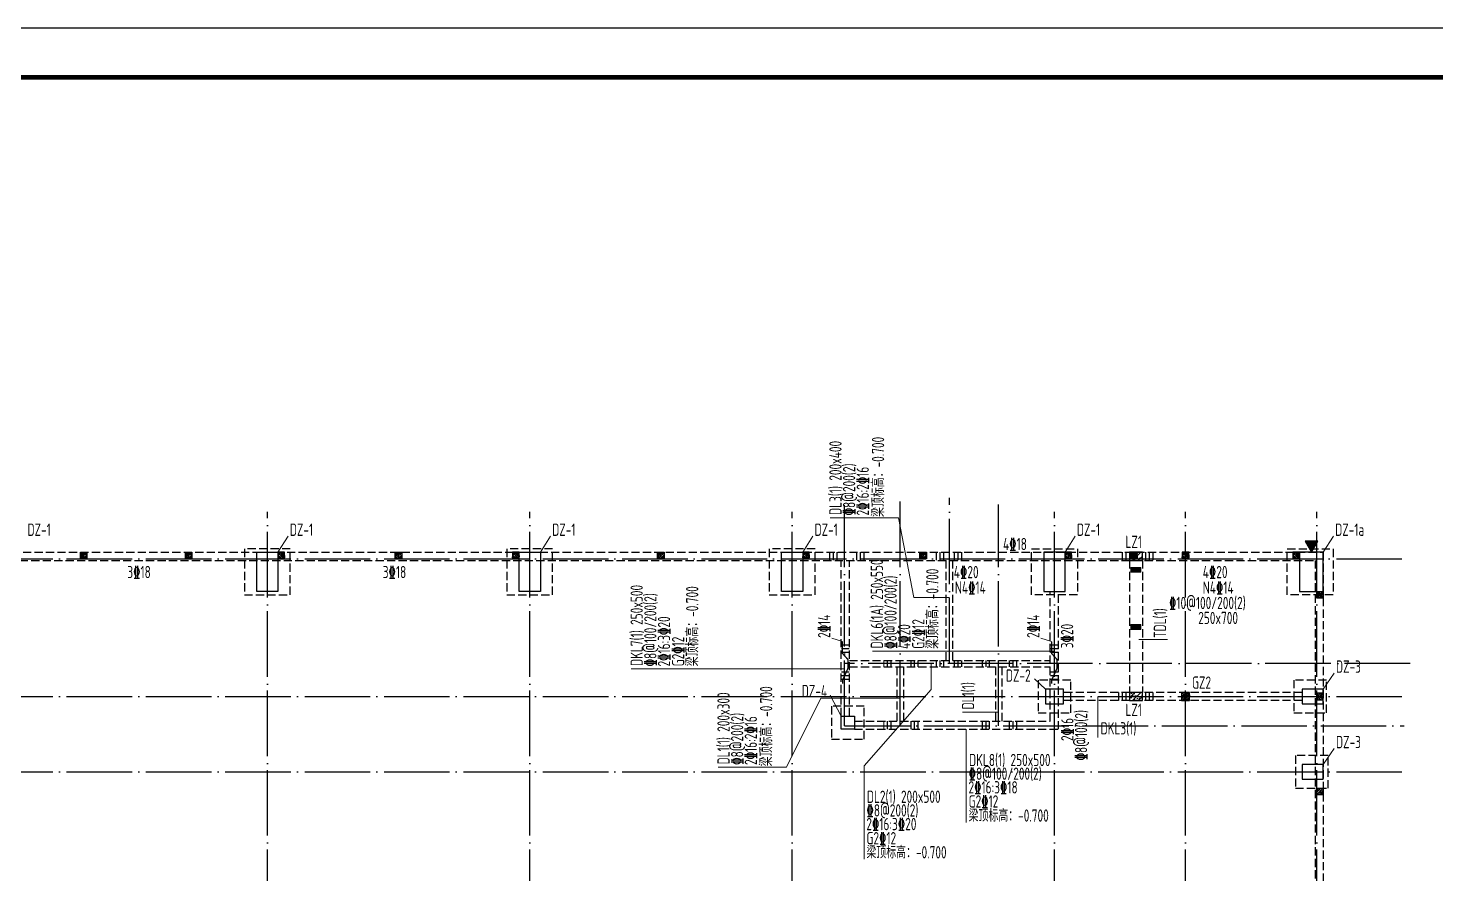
# Model space of a CAD drawing. Extents: x 19118 to 566552, y -1188739 to 92943.
# Drawn here: x 487992 to 530916, y -129322 to -103536 of the extents above; entities that cross this region are included whole.
import ezdxf

# ---------------------------------------------------------------- set-up
doc = ezdxf.new("R2010")
doc.units = 0
doc.header["$LTSCALE"] = 1000
doc.header["$MEASUREMENT"] = 0
for name, pattern in [('DASH', [0.35, 0.25, -0.1]), ('DASHDOT', [25.4, 12.7, -6.35, 0, -6.35]), ('DOTE', [2.42, 2, -0.2, 0.02, -0.2]), ('线型6', [8.75, 5, -1.25, 1.25, -1.25])]:
    doc.linetypes.add(name, pattern=pattern)
doc.layers.get('0').update_dxf_attribs({"linetype": 'CONTINUOUS'})
for name, color, linetype in [('1', 140, 'CONTINUOUS'), ('3T_WOOD', 21, 'CONTINUOUS'), ('A_DE_DETAIL_3', 144, 'CONTINUOUS'), ('DHX', 1, 'DASHDOT'), ('DOTE', 9, 'DOTE'), ('GZ', 3, 'CONTINUOUS'), ('PUB_TITLE', 4, 'CONTINUOUS'), ('WALL', 6, 'CONTINUOUS'), ('柱', 2, 'CONTINUOUS'), ('梁', 4, 'DASH')]:
    doc.layers.add(name, color=color, linetype=linetype)
for name, color, linetype, lineweight in [('111', 9, '线型6', 18), ('柱集中标注', 2, 'CONTINUOUS', 9), ('梁集中标注', 2, 'CONTINUOUS', 15)]:
    doc.layers.add(name, color=color, linetype=linetype, lineweight=lineweight)
doc.styles.add('TSSD_Rein', font='atssdeng.shx', dxfattribs={"width": 0.7, "bigfont": 'atssdchn.shx'})

msp = doc.modelspace()

# ---------------------------------------------------------------- hatches: boundary and pattern name
at = {"layer": '1', "lineweight": 5}
h = msp.add_hatch(dxfattribs=at)
h.set_pattern_fill('ANSI31', color=256, scale=10, style=0)
h.set_pattern_definition([(135, (595448.803, -209425.716), (11.2253202, 11.2253202), [])])
h.paths.add_polyline_path([(521920.07, -119976.62), (521620.07, -119976.62), (521620.07, -120126.62), (521920.07, -120126.62)])
h = msp.add_hatch(dxfattribs=at)
h.set_pattern_fill('ANSI31', color=256, scale=10, style=0)
h.set_pattern_definition([(135, (595448.803, -211168.716), (11.2253202, 11.2253202), [])])
h.paths.add_polyline_path([(521920.07, -121719.62), (521620.07, -121719.62), (521620.07, -121869.62), (521920.07, -121869.62)])
at = {"layer": '111'}
h = msp.add_hatch(dxfattribs=at)
h.set_pattern_fill('钢筋混凝土', color=256, scale=50, style=0)
h.set_pattern_definition([(225, (958084.3, -189987.82), (88.388348, -88.388348), []), (230, (958084.3, -189987.82), (-358.6301, 31.37607), [37.5, -412.5]), (175, (958084.3, -189987.8), (69.37567, -376.09607), [30, -330]), (280.4514, (958054.4, -189985.2), (-289.2547, -344.71977), [31.8701, -350.57106]), (226.1842, (958084.3, -190087.8), (-533.62052, 82.7595), [56.25, -618.75]), (276.6356, (958039.83, -190080.9), (-467.33135, -487.05894), [47.80514, -525.8565]), (171.1842, (958084.3, -190087.8), (-467.331, -487.0593), [45, -495]), (201, (958034.3, -190062.82), (-298.45353, 201.30945), [37.5, -412.5]), (146, (958034.3, -190062.8), (-121.65767, -362.57502), [30, -330]), (251.4514, (958009.42, -190046.04), (-420.11131, -161.26525), [31.8701, -350.57106]), (217.5, (958084.3, -189987.82), (-6.079928, -166.446927), [0, -326, 0, -335, 0, -331.25]), (187.5, (958084.3, -189987.82), (-131.53477, -197.205856), [0, -191, 0, -318.5, 0, -126.25]), (147.5, (958195.8, -189987.82), (-266.91122, 11.277436), [0, -125, 0, -390, 0, -517.5]), (137.5, (958245.8, -189987.82), (-291.59308, -50.05249), [0, -162.5, 0, -259, 0, -367.5])])
h.paths.add_polyline_path([(521570.07, -119763.12), (521970.07, -119763.12), (521970.07, -119513.12), (521570.07, -119513.12)])
h = msp.add_hatch(dxfattribs=at)
h.set_pattern_fill('钢筋混凝土', color=256, scale=50, style=0)
h.set_pattern_definition([(225, (958084.3, -194262.82), (88.388348, -88.388348), []), (230, (958084.3, -194262.82), (-358.6301, 31.37607), [37.5, -412.5]), (175, (958084.3, -194262.8), (69.37567, -376.09607), [30, -330]), (280.4514, (958054.4, -194260.2), (-289.2547, -344.71977), [31.8701, -350.57106]), (226.1842, (958084.3, -194362.8), (-533.62052, 82.7595), [56.25, -618.75]), (276.6356, (958039.83, -194355.9), (-467.33135, -487.05894), [47.80514, -525.8565]), (171.1842, (958084.3, -194362.8), (-467.331, -487.0593), [45, -495]), (201, (958034.3, -194337.82), (-298.45353, 201.30945), [37.5, -412.5]), (146, (958034.3, -194337.8), (-121.65767, -362.57502), [30, -330]), (251.4514, (958009.42, -194321.04), (-420.11131, -161.26525), [31.8701, -350.57106]), (217.5, (958084.3, -194262.82), (-6.079928, -166.446927), [0, -326, 0, -335, 0, -331.25]), (187.5, (958084.3, -194262.82), (-131.53477, -197.205856), [0, -191, 0, -318.5, 0, -126.25]), (147.5, (958195.8, -194262.82), (-266.91122, 11.277436), [0, -125, 0, -390, 0, -517.5]), (137.5, (958245.8, -194262.82), (-291.59308, -50.05249), [0, -162.5, 0, -259, 0, -367.5])])
h.paths.add_polyline_path([(521570.07, -124038.12), (521970.07, -124038.12), (521970.07, -123788.12), (521570.07, -123788.12)])
at = {"layer": 'DHX'}
msp.add_hatch(color=256, dxfattribs=at).paths.add_polyline_path([(527320.54, -119173.8), (526930.79, -119173.8), (527122.57, -119513.12)])
at = {"layer": 'GZ'}
h = msp.add_hatch(dxfattribs=at)
h.set_pattern_fill('钢筋混凝土', color=256, scale=20, style=0)
h.set_pattern_definition([(45, (436120.425, -195318.287), (-35.35534, 35.35534), []), (50, (436120.42, -195318.29), (143.45204, -12.55043), [15, -165]), (355, (436120.42, -195318.29), (-27.75027, 150.43843), [12, -132]), (100.4514, (436132.38, -195319.33), (115.70188, 137.8879), [12.74804, -140.22842]), (46.1842, (436120.42, -195278.29), (213.4482, -33.1038), [22.5, -247.5]), (96.6356, (436138.21, -195281.05), (186.93254, 194.82357), [19.12206, -210.3426]), (351.1842, (436120.42, -195278.29), (186.9324, 194.8237), [18, -198]), (21, (436140.42, -195288.29), (119.38141, -80.52378), [15, -165]), (326, (436140.42, -195288.29), (48.66307, 145.03), [12, -132]), (71.4514, (436150.37, -195295), (168.04453, 64.5061), [12.74804, -140.22842]), (37.5, (436120.425, -195318.29), (2.43197, 66.57877), [0, -130.4, 0, -134, 0, -132.5]), (7.5, (436120.425, -195318.29), (52.61391, 78.88234), [0, -76.4, 0, -127.4, 0, -50.5]), (327.5, (436075.825, -195318.29), (106.764487, -4.510974), [0, -50, 0, -156, 0, -207]), (317.5, (436055.825, -195318.29), (116.63723, 20.021), [0, -65, 0, -103.6, 0, -147])])
h.paths.add_polyline_path([(489585.07, -119513.12), (489785.07, -119513.12), (489785.07, -119713.12), (489585.07, -119713.12)])
h = msp.add_hatch(dxfattribs=at)
h.set_pattern_fill('钢筋混凝土', color=256, scale=20, style=0)
h.set_pattern_definition([(45, (439320.425, -195318.287), (-35.35534, 35.35534), []), (50, (439320.42, -195318.29), (143.45204, -12.55043), [15, -165]), (355, (439320.42, -195318.29), (-27.75027, 150.43843), [12, -132]), (100.4514, (439332.38, -195319.33), (115.70188, 137.8879), [12.74804, -140.22842]), (46.1842, (439320.42, -195278.29), (213.4482, -33.1038), [22.5, -247.5]), (96.6356, (439338.21, -195281.05), (186.93254, 194.82357), [19.12206, -210.3426]), (351.1842, (439320.42, -195278.29), (186.9324, 194.8237), [18, -198]), (21, (439340.42, -195288.29), (119.38141, -80.52378), [15, -165]), (326, (439340.42, -195288.29), (48.66307, 145.03), [12, -132]), (71.4514, (439350.37, -195295), (168.04453, 64.5061), [12.74804, -140.22842]), (37.5, (439320.425, -195318.29), (2.43197, 66.57877), [0, -130.4, 0, -134, 0, -132.5]), (7.5, (439320.425, -195318.29), (52.61391, 78.88234), [0, -76.4, 0, -127.4, 0, -50.5]), (327.5, (439275.825, -195318.29), (106.764487, -4.510974), [0, -50, 0, -156, 0, -207]), (317.5, (439255.825, -195318.29), (116.63723, 20.021), [0, -65, 0, -103.6, 0, -147])])
h.paths.add_polyline_path([(492785.07, -119513.12), (492985.07, -119513.12), (492985.07, -119713.12), (492785.07, -119713.12)])
h = msp.add_hatch(dxfattribs=at)
h.set_pattern_fill('钢筋混凝土', color=256, scale=20, style=0)
h.set_pattern_definition([(135, (549274.71, -195318.287), (35.35534, 35.35534), []), (130, (549274.71, -195318.29), (-143.45204, -12.55043), [15, -165]), (185, (549274.71, -195318.29), (27.75027, 150.43843), [12, -132]), (79.5486, (549262.76, -195319.33), (-115.70188, 137.8879), [12.74804, -140.22842]), (133.8158, (549274.71, -195278.29), (-213.4482, -33.1038), [22.5, -247.5]), (83.3644, (549256.92, -195281.05), (-186.93254, 194.82357), [19.12206, -210.3426]), (188.8158, (549274.7, -195278.29), (-186.9324, 194.8237), [18, -198]), (159, (549254.71, -195288.29), (-119.38141, -80.52378), [15, -165]), (214, (549254.71, -195288.29), (-48.66307, 145.03), [12, -132]), (108.5486, (549244.76, -195295), (-168.04453, 64.5061), [12.74804, -140.22842]), (142.5, (549274.71, -195318.29), (-2.43197, 66.57877), [0, -130.4, 0, -134, 0, -132.5]), (172.5, (549274.71, -195318.29), (-52.61391, 78.88234), [0, -76.4, 0, -127.4, 0, -50.5]), (212.5, (549319.31, -195318.29), (-106.764487, -4.510974), [0, -50, 0, -156, 0, -207]), (222.5, (549339.31, -195318.29), (-116.63723, 20.021), [0, -65, 0, -103.6, 0, -147])])
h.paths.add_polyline_path([(495810.07, -119513.12), (495610.07, -119513.12), (495610.07, -119713.12), (495810.07, -119713.12)])
h = msp.add_hatch(dxfattribs=at)
h.set_pattern_fill('钢筋混凝土', color=256, scale=20, style=0)
h.set_pattern_definition([(45, (445720.425, -195318.287), (-35.35534, 35.35534), []), (50, (445720.42, -195318.29), (143.45204, -12.55043), [15, -165]), (355, (445720.42, -195318.29), (-27.75027, 150.43843), [12, -132]), (100.4514, (445732.38, -195319.33), (115.70188, 137.8879), [12.74804, -140.22842]), (46.1842, (445720.42, -195278.29), (213.4482, -33.1038), [22.5, -247.5]), (96.6356, (445738.21, -195281.05), (186.93254, 194.82357), [19.12206, -210.3426]), (351.1842, (445720.42, -195278.29), (186.9324, 194.8237), [18, -198]), (21, (445740.42, -195288.29), (119.38141, -80.52378), [15, -165]), (326, (445740.42, -195288.29), (48.66307, 145.03), [12, -132]), (71.4514, (445750.37, -195295), (168.04453, 64.5061), [12.74804, -140.22842]), (37.5, (445720.425, -195318.29), (2.43197, 66.57877), [0, -130.4, 0, -134, 0, -132.5]), (7.5, (445720.425, -195318.29), (52.61391, 78.88234), [0, -76.4, 0, -127.4, 0, -50.5]), (327.5, (445675.825, -195318.29), (106.764487, -4.510974), [0, -50, 0, -156, 0, -207]), (317.5, (445655.825, -195318.29), (116.63723, 20.021), [0, -65, 0, -103.6, 0, -147])])
h.paths.add_polyline_path([(499185.07, -119513.12), (499385.07, -119513.12), (499385.07, -119713.12), (499185.07, -119713.12)])
h = msp.add_hatch(dxfattribs=at)
h.set_pattern_fill('钢筋混凝土', color=256, scale=20, style=0)
h.set_pattern_definition([(135, (556424.71, -195318.287), (35.35534, 35.35534), []), (130, (556424.71, -195318.29), (-143.45204, -12.55043), [15, -165]), (185, (556424.71, -195318.29), (27.75027, 150.43843), [12, -132]), (79.5486, (556412.76, -195319.33), (-115.70188, 137.8879), [12.74804, -140.22842]), (133.8158, (556424.71, -195278.29), (-213.4482, -33.1038), [22.5, -247.5]), (83.3644, (556406.92, -195281.05), (-186.93254, 194.82357), [19.12206, -210.3426]), (188.8158, (556424.7, -195278.29), (-186.9324, 194.8237), [18, -198]), (159, (556404.71, -195288.29), (-119.38141, -80.52378), [15, -165]), (214, (556404.71, -195288.29), (-48.66307, 145.03), [12, -132]), (108.5486, (556394.76, -195295), (-168.04453, 64.5061), [12.74804, -140.22842]), (142.5, (556424.71, -195318.29), (-2.43197, 66.57877), [0, -130.4, 0, -134, 0, -132.5]), (172.5, (556424.71, -195318.29), (-52.61391, 78.88234), [0, -76.4, 0, -127.4, 0, -50.5]), (212.5, (556469.31, -195318.29), (-106.764487, -4.510974), [0, -50, 0, -156, 0, -207]), (222.5, (556489.31, -195318.29), (-116.63723, 20.021), [0, -65, 0, -103.6, 0, -147])])
h.paths.add_polyline_path([(502960.07, -119513.12), (502760.07, -119513.12), (502760.07, -119713.12), (502960.07, -119713.12)])
h = msp.add_hatch(dxfattribs=at)
h.set_pattern_fill('钢筋混凝土', color=256, scale=20, style=0)
h.set_pattern_definition([(45, (453720.425, -195318.287), (-35.35534, 35.35534), []), (50, (453720.42, -195318.29), (143.45204, -12.55043), [15, -165]), (355, (453720.42, -195318.29), (-27.75027, 150.43843), [12, -132]), (100.4514, (453732.38, -195319.33), (115.70188, 137.8879), [12.74804, -140.22842]), (46.1842, (453720.42, -195278.29), (213.4482, -33.1038), [22.5, -247.5]), (96.6356, (453738.21, -195281.05), (186.93254, 194.82357), [19.12206, -210.3426]), (351.1842, (453720.42, -195278.29), (186.9324, 194.8237), [18, -198]), (21, (453740.42, -195288.29), (119.38141, -80.52378), [15, -165]), (326, (453740.42, -195288.29), (48.66307, 145.03), [12, -132]), (71.4514, (453750.37, -195295), (168.04453, 64.5061), [12.74804, -140.22842]), (37.5, (453720.425, -195318.29), (2.43197, 66.57877), [0, -130.4, 0, -134, 0, -132.5]), (7.5, (453720.425, -195318.29), (52.61391, 78.88234), [0, -76.4, 0, -127.4, 0, -50.5]), (327.5, (453675.825, -195318.29), (106.764487, -4.510974), [0, -50, 0, -156, 0, -207]), (317.5, (453655.825, -195318.29), (116.63723, 20.021), [0, -65, 0, -103.6, 0, -147])])
h.paths.add_polyline_path([(507185.07, -119513.12), (507385.07, -119513.12), (507385.07, -119713.12), (507185.07, -119713.12)])
h = msp.add_hatch(dxfattribs=at)
h.set_pattern_fill('钢筋混凝土', color=256, scale=20, style=0)
h.set_pattern_definition([(135, (565274.71, -195318.287), (35.35534, 35.35534), []), (130, (565274.71, -195318.29), (-143.45204, -12.55043), [15, -165]), (185, (565274.71, -195318.29), (27.75027, 150.43843), [12, -132]), (79.5486, (565262.76, -195319.33), (-115.70188, 137.8879), [12.74804, -140.22842]), (133.8158, (565274.71, -195278.29), (-213.4482, -33.1038), [22.5, -247.5]), (83.3644, (565256.92, -195281.05), (-186.93254, 194.82357), [19.12206, -210.3426]), (188.8158, (565274.7, -195278.29), (-186.9324, 194.8237), [18, -198]), (159, (565254.71, -195288.29), (-119.38141, -80.52378), [15, -165]), (214, (565254.71, -195288.29), (-48.66307, 145.03), [12, -132]), (108.5486, (565244.76, -195295), (-168.04453, 64.5061), [12.74804, -140.22842]), (142.5, (565274.71, -195318.29), (-2.43197, 66.57877), [0, -130.4, 0, -134, 0, -132.5]), (172.5, (565274.71, -195318.29), (-52.61391, 78.88234), [0, -76.4, 0, -127.4, 0, -50.5]), (212.5, (565319.31, -195318.29), (-106.764487, -4.510974), [0, -50, 0, -156, 0, -207]), (222.5, (565339.31, -195318.29), (-116.63723, 20.021), [0, -65, 0, -103.6, 0, -147])])
h.paths.add_polyline_path([(511810.07, -119513.12), (511610.07, -119513.12), (511610.07, -119713.12), (511810.07, -119713.12)])
h = msp.add_hatch(dxfattribs=at)
h.set_pattern_fill('钢筋混凝土', color=256, scale=20, style=0)
h.set_pattern_definition([(45, (461720.425, -195318.287), (-35.35534, 35.35534), []), (50, (461720.42, -195318.29), (143.45204, -12.55043), [15, -165]), (355, (461720.42, -195318.29), (-27.75027, 150.43843), [12, -132]), (100.4514, (461732.38, -195319.33), (115.70188, 137.8879), [12.74804, -140.22842]), (46.1842, (461720.42, -195278.29), (213.4482, -33.1038), [22.5, -247.5]), (96.6356, (461738.21, -195281.05), (186.93254, 194.82357), [19.12206, -210.3426]), (351.1842, (461720.42, -195278.29), (186.9324, 194.8237), [18, -198]), (21, (461740.42, -195288.29), (119.38141, -80.52378), [15, -165]), (326, (461740.42, -195288.29), (48.66307, 145.03), [12, -132]), (71.4514, (461750.37, -195295), (168.04453, 64.5061), [12.74804, -140.22842]), (37.5, (461720.425, -195318.29), (2.43197, 66.57877), [0, -130.4, 0, -134, 0, -132.5]), (7.5, (461720.425, -195318.29), (52.61391, 78.88234), [0, -76.4, 0, -127.4, 0, -50.5]), (327.5, (461675.825, -195318.29), (106.764487, -4.510974), [0, -50, 0, -156, 0, -207]), (317.5, (461655.825, -195318.29), (116.63723, 20.021), [0, -65, 0, -103.6, 0, -147])])
h.paths.add_polyline_path([(515185.07, -119513.12), (515385.07, -119513.12), (515385.07, -119713.12), (515185.07, -119713.12)])
h = msp.add_hatch(dxfattribs=at)
h.set_pattern_fill('钢筋混凝土', color=256, scale=20, style=0)
h.set_pattern_definition([(135, (573274.71, -195318.287), (35.35534, 35.35534), []), (130, (573274.71, -195318.29), (-143.45204, -12.55043), [15, -165]), (185, (573274.71, -195318.29), (27.75027, 150.43843), [12, -132]), (79.5486, (573262.76, -195319.33), (-115.70188, 137.8879), [12.74804, -140.22842]), (133.8158, (573274.71, -195278.29), (-213.4482, -33.1038), [22.5, -247.5]), (83.3644, (573256.92, -195281.05), (-186.93254, 194.82357), [19.12206, -210.3426]), (188.8158, (573274.7, -195278.29), (-186.9324, 194.8237), [18, -198]), (159, (573254.71, -195288.29), (-119.38141, -80.52378), [15, -165]), (214, (573254.71, -195288.29), (-48.66307, 145.03), [12, -132]), (108.5486, (573244.76, -195295), (-168.04453, 64.5061), [12.74804, -140.22842]), (142.5, (573274.71, -195318.29), (-2.43197, 66.57877), [0, -130.4, 0, -134, 0, -132.5]), (172.5, (573274.71, -195318.29), (-52.61391, 78.88234), [0, -76.4, 0, -127.4, 0, -50.5]), (212.5, (573319.31, -195318.29), (-106.764487, -4.510974), [0, -50, 0, -156, 0, -207]), (222.5, (573339.31, -195318.29), (-116.63723, 20.021), [0, -65, 0, -103.6, 0, -147])])
h.paths.add_polyline_path([(519810.07, -119513.12), (519610.07, -119513.12), (519610.07, -119713.12), (519810.07, -119713.12)])
h = msp.add_hatch(dxfattribs=at)
h.set_pattern_fill('钢筋混凝土', color=256, scale=20, style=0)
h.set_pattern_definition([(135, (575274.71, -195318.287), (35.35534, 35.35534), []), (130, (575274.71, -195318.29), (-143.45204, -12.55043), [15, -165]), (185, (575274.71, -195318.29), (27.75027, 150.43843), [12, -132]), (79.5486, (575262.76, -195319.33), (-115.70188, 137.8879), [12.74804, -140.22842]), (133.8158, (575274.71, -195278.29), (-213.4482, -33.1038), [22.5, -247.5]), (83.3644, (575256.92, -195281.05), (-186.93254, 194.82357), [19.12206, -210.3426]), (188.8158, (575274.7, -195278.29), (-186.9324, 194.8237), [18, -198]), (159, (575254.71, -195288.29), (-119.38141, -80.52378), [15, -165]), (214, (575254.71, -195288.29), (-48.66307, 145.03), [12, -132]), (108.5486, (575244.76, -195295), (-168.04453, 64.5061), [12.74804, -140.22842]), (142.5, (575274.71, -195318.29), (-2.43197, 66.57877), [0, -130.4, 0, -134, 0, -132.5]), (172.5, (575274.71, -195318.29), (-52.61391, 78.88234), [0, -76.4, 0, -127.4, 0, -50.5]), (212.5, (575319.31, -195318.29), (-106.764487, -4.510974), [0, -50, 0, -156, 0, -207]), (222.5, (575339.31, -195318.29), (-116.63723, 20.021), [0, -65, 0, -103.6, 0, -147])])
h.paths.add_polyline_path([(521810.07, -119513.12), (521610.07, -119513.12), (521610.07, -119713.12), (521810.07, -119713.12)])
h = msp.add_hatch(dxfattribs=at)
h.set_pattern_fill('钢筋混凝土', color=256, scale=20, style=0)
h.set_pattern_definition([(135, (576849.71, -195318.287), (35.35534, 35.35534), []), (130, (576849.71, -195318.29), (-143.45204, -12.55043), [15, -165]), (185, (576849.71, -195318.29), (27.75027, 150.43843), [12, -132]), (79.5486, (576837.76, -195319.33), (-115.70188, 137.8879), [12.74804, -140.22842]), (133.8158, (576849.71, -195278.29), (-213.4482, -33.1038), [22.5, -247.5]), (83.3644, (576831.92, -195281.05), (-186.93254, 194.82357), [19.12206, -210.3426]), (188.8158, (576849.7, -195278.29), (-186.9324, 194.8237), [18, -198]), (159, (576829.71, -195288.29), (-119.38141, -80.52378), [15, -165]), (214, (576829.71, -195288.29), (-48.66307, 145.03), [12, -132]), (108.5486, (576819.76, -195295), (-168.04453, 64.5061), [12.74804, -140.22842]), (142.5, (576849.71, -195318.29), (-2.43197, 66.57877), [0, -130.4, 0, -134, 0, -132.5]), (172.5, (576849.71, -195318.29), (-52.61391, 78.88234), [0, -76.4, 0, -127.4, 0, -50.5]), (212.5, (576894.31, -195318.29), (-106.764487, -4.510974), [0, -50, 0, -156, 0, -207]), (222.5, (576914.31, -195318.29), (-116.63723, 20.021), [0, -65, 0, -103.6, 0, -147])])
h.paths.add_polyline_path([(523385.07, -119513.12), (523185.07, -119513.12), (523185.07, -119713.12), (523385.07, -119713.12)])
h = msp.add_hatch(dxfattribs=at)
h.set_pattern_fill('钢筋混凝土', color=256, scale=20, style=0)
h.set_pattern_definition([(135, (580224.71, -195318.287), (35.35534, 35.35534), []), (130, (580224.71, -195318.29), (-143.45204, -12.55043), [15, -165]), (185, (580224.71, -195318.29), (27.75027, 150.43843), [12, -132]), (79.5486, (580212.76, -195319.33), (-115.70188, 137.8879), [12.74804, -140.22842]), (133.8158, (580224.71, -195278.29), (-213.4482, -33.1038), [22.5, -247.5]), (83.3644, (580206.92, -195281.05), (-186.93254, 194.82357), [19.12206, -210.3426]), (188.8158, (580224.7, -195278.29), (-186.9324, 194.8237), [18, -198]), (159, (580204.71, -195288.29), (-119.38141, -80.52378), [15, -165]), (214, (580204.71, -195288.29), (-48.66307, 145.03), [12, -132]), (108.5486, (580194.76, -195295), (-168.04453, 64.5061), [12.74804, -140.22842]), (142.5, (580224.71, -195318.29), (-2.43197, 66.57877), [0, -130.4, 0, -134, 0, -132.5]), (172.5, (580224.71, -195318.29), (-52.61391, 78.88234), [0, -76.4, 0, -127.4, 0, -50.5]), (212.5, (580269.31, -195318.29), (-106.764487, -4.510974), [0, -50, 0, -156, 0, -207]), (222.5, (580289.31, -195318.29), (-116.63723, 20.021), [0, -65, 0, -103.6, 0, -147])])
h.paths.add_polyline_path([(526760.07, -119513.12), (526560.07, -119513.12), (526560.07, -119713.12), (526760.07, -119713.12)])
h = msp.add_hatch(dxfattribs=at)
h.set_pattern_fill('钢筋混凝土', color=256, scale=20, style=0)
h.set_pattern_definition([(225, (580949.71, -45107.96), (35.35534, -35.35534), []), (230, (580949.71, -45107.96), (-143.45204, 12.55043), [15, -165]), (175, (580949.71, -45107.96), (27.75027, -150.43843), [12, -132]), (280.4514, (580937.76, -45106.91), (-115.70188, -137.8879), [12.74804, -140.22842]), (226.1842, (580949.71, -45147.96), (-213.4482, 33.1038), [22.5, -247.5]), (276.6356, (580931.92, -45145.2), (-186.93254, -194.82357), [19.12206, -210.3426]), (171.1842, (580949.7, -45147.96), (-186.9324, -194.8237), [18, -198]), (201, (580929.71, -45137.96), (-119.38141, 80.52378), [15, -165]), (146, (580929.71, -45137.96), (-48.66307, -145.03), [12, -132]), (251.4514, (580919.76, -45131.25), (-168.04453, -64.5061), [12.74804, -140.22842]), (217.5, (580949.71, -45107.96), (-2.43197, -66.57877), [0, -130.4, 0, -134, 0, -132.5]), (187.5, (580949.71, -45107.96), (-52.61391, -78.88234), [0, -76.4, 0, -127.4, 0, -50.5]), (147.5, (580994.31, -45107.96), (-106.764487, 4.510974), [0, -50, 0, -156, 0, -207]), (137.5, (581014.31, -45107.96), (-116.63723, -20.021), [0, -65, 0, -103.6, 0, -147])])
h.paths.add_polyline_path([(527485.07, -120913.12), (527285.07, -120913.12), (527285.07, -120713.12), (527485.07, -120713.12)])
h = msp.add_hatch(dxfattribs=at)
h.set_pattern_fill('钢筋混凝土', color=256, scale=20, style=0)
h.set_pattern_definition([(315, (469740.425, -48227.96), (-35.35534, -35.35534), []), (310, (469740.42, -48227.96), (143.45204, 12.55043), [15, -165]), (5, (469740.42, -48227.96), (-27.75027, -150.43843), [12, -132]), (259.5486, (469752.38, -48226.91), (115.70188, -137.8879), [12.74804, -140.22842]), (313.8158, (469740.42, -48267.96), (213.4482, 33.1038), [22.5, -247.5]), (263.3644, (469758.21, -48265.2), (186.93254, -194.82357), [19.12206, -210.3426]), (8.8158, (469740.42, -48267.96), (186.9324, -194.8237), [18, -198]), (339, (469760.42, -48257.96), (119.38141, 80.52378), [15, -165]), (34, (469760.42, -48257.96), (48.66307, -145.03), [12, -132]), (288.5486, (469770.37, -48251.25), (168.04453, -64.5061), [12.74804, -140.22842]), (322.5, (469740.425, -48227.96), (2.43197, -66.57877), [0, -130.4, 0, -134, 0, -132.5]), (352.5, (469740.425, -48227.96), (52.61391, -78.88234), [0, -76.4, 0, -127.4, 0, -50.5]), (32.5, (469695.825, -48227.96), (106.764487, 4.510974), [0, -50, 0, -156, 0, -207]), (42.5, (469675.825, -48227.96), (116.63723, -20.021), [0, -65, 0, -103.6, 0, -147])])
h.paths.add_polyline_path([(523165.07, -124033.12), (523405.07, -124033.12), (523405.07, -123793.12), (523165.07, -123793.12)])
h = msp.add_hatch(dxfattribs=at)
h.set_pattern_fill('钢筋混凝土', color=256, scale=20, style=0)
h.set_pattern_definition([(135, (580949.71, -199618.287), (35.35534, 35.35534), []), (130, (580949.71, -199618.29), (-143.45204, -12.55043), [15, -165]), (185, (580949.71, -199618.29), (27.75027, 150.43843), [12, -132]), (79.5486, (580937.76, -199619.33), (-115.70188, 137.8879), [12.74804, -140.22842]), (133.8158, (580949.71, -199578.29), (-213.4482, -33.1038), [22.5, -247.5]), (83.3644, (580931.92, -199581.05), (-186.93254, 194.82357), [19.12206, -210.3426]), (188.8158, (580949.7, -199578.29), (-186.9324, 194.8237), [18, -198]), (159, (580929.71, -199588.29), (-119.38141, -80.52378), [15, -165]), (214, (580929.71, -199588.29), (-48.66307, 145.03), [12, -132]), (108.5486, (580919.76, -199595), (-168.04453, 64.5061), [12.74804, -140.22842]), (142.5, (580949.71, -199618.29), (-2.43197, 66.57877), [0, -130.4, 0, -134, 0, -132.5]), (172.5, (580949.71, -199618.29), (-52.61391, 78.88234), [0, -76.4, 0, -127.4, 0, -50.5]), (212.5, (580994.31, -199618.29), (-106.764487, -4.510974), [0, -50, 0, -156, 0, -207]), (222.5, (581014.31, -199618.29), (-116.63723, 20.021), [0, -65, 0, -103.6, 0, -147])])
h.paths.add_polyline_path([(527485.07, -123813.12), (527285.07, -123813.12), (527285.07, -124013.12), (527485.07, -124013.12)])
h = msp.add_hatch(dxfattribs=at)
h.set_pattern_fill('钢筋混凝土', color=256, scale=20, style=0)
h.set_pattern_definition([(225, (580949.71, -51107.96), (35.35534, -35.35534), []), (230, (580949.71, -51107.96), (-143.45204, 12.55043), [15, -165]), (175, (580949.71, -51107.96), (27.75027, -150.43843), [12, -132]), (280.4514, (580937.76, -51106.91), (-115.70188, -137.8879), [12.74804, -140.22842]), (226.1842, (580949.71, -51147.96), (-213.4482, 33.1038), [22.5, -247.5]), (276.6356, (580931.92, -51145.2), (-186.93254, -194.82357), [19.12206, -210.3426]), (171.1842, (580949.7, -51147.96), (-186.9324, -194.8237), [18, -198]), (201, (580929.71, -51137.96), (-119.38141, 80.52378), [15, -165]), (146, (580929.71, -51137.96), (-48.66307, -145.03), [12, -132]), (251.4514, (580919.76, -51131.25), (-168.04453, -64.5061), [12.74804, -140.22842]), (217.5, (580949.71, -51107.96), (-2.43197, -66.57877), [0, -130.4, 0, -134, 0, -132.5]), (187.5, (580949.71, -51107.96), (-52.61391, -78.88234), [0, -76.4, 0, -127.4, 0, -50.5]), (147.5, (580994.31, -51107.96), (-106.764487, 4.510974), [0, -50, 0, -156, 0, -207]), (137.5, (581014.31, -51107.96), (-116.63723, -20.021), [0, -65, 0, -103.6, 0, -147])])
h.paths.add_polyline_path([(527485.07, -126913.12), (527285.07, -126913.12), (527285.07, -126713.12), (527485.07, -126713.12)])

# ---------------------------------------------------------------- linework, layer by layer
at = {"color": 4, "linetype": 'DASH'}
for p, q in [((521570.07, -119763.12), (521570.07, -123788.12)), ((521970.07, -119763.12), (521970.07, -123788.12))]:
    msp.add_line(p, q, dxfattribs=at)
at = {"layer": '1', "lineweight": 5}
for points in [[(521920.07, -119976.62), (521620.07, -119976.62), (521620.07, -120126.62), (521920.07, -120126.62)], [(521920.07, -121719.62), (521620.07, -121719.62), (521620.07, -121869.62), (521920.07, -121869.62)]]:
    msp.add_lwpolyline(points, close=True, dxfattribs=at)
at = {"layer": '3T_WOOD', "color": 1, "const_width": 40}
for points in [[(512435.28, -119763.12), (512435.28, -119513.12)], [(512546.64, -119763.12), (512546.64, -119513.12)], [(512656.81, -119763.12), (512656.81, -119513.12)], [(513259.83, -119763.12), (513259.83, -119513.12)], [(513369.99, -119763.12), (513369.99, -119513.12)], [(513481.36, -119763.12), (513481.36, -119513.12)], [(515683.05, -119763.12), (515683.05, -119513.12)], [(515794.41, -119763.12), (515794.41, -119513.12)], [(515904.58, -119763.12), (515904.58, -119513.12)], [(516235.79, -119763.12), (516235.79, -119513.12)], [(516347.15, -119763.12), (516347.15, -119513.12)], [(516457.32, -119763.12), (516457.32, -119513.12)], [(521357.42, -119763.12), (521357.42, -119513.12)], [(521467.59, -119763.12), (521467.59, -119513.12)], [(522070.61, -119763.12), (522070.61, -119513.12)], [(522180.77, -119763.12), (522180.77, -119513.12)], [(522292.14, -119763.12), (522292.14, -119513.12)], [(512785.07, -122342.56), (513035.07, -122342.56)], [(512821.87, -122237.71), (512821.87, -122598.76), (512989.85, -122787.74), (512989.85, -123053.8), (512825.29, -123417.33), (512825.29, -123521.96)], [(519160.07, -122342.56), (519410.07, -122342.56)], [(519196.87, -122237.71), (519196.87, -122598.76), (519364.85, -122787.74), (519364.85, -123053.8), (519200.29, -123417.33), (519200.29, -123521.96)], [(512785.07, -122453.92), (513035.07, -122453.92)], [(512785.07, -122564.08), (513035.07, -122564.08)], [(519160.07, -122453.92), (519410.07, -122453.92)], [(519160.07, -122564.08), (519410.07, -122564.08)], [(512785.07, -123167.1), (513035.07, -123167.1)], [(514083.6, -123013.12), (514083.6, -122813.12)], [(514194.96, -123013.12), (514194.96, -122813.12)], [(514305.12, -123013.12), (514305.12, -122813.12)], [(514908.14, -123013.12), (514908.14, -122813.12)], [(515018.31, -123013.12), (515018.31, -122813.12)], [(515129.67, -123013.12), (515129.67, -122813.12)], [(515683.05, -123013.12), (515683.05, -122813.12)], [(515794.41, -123013.12), (515794.41, -122813.12)], [(515904.58, -123013.12), (515904.58, -122813.12)], [(516235.79, -123013.12), (516235.79, -122813.12)], [(516347.15, -123013.12), (516347.15, -122813.12)], [(516457.32, -123013.12), (516457.32, -122813.12)], [(517083.6, -123013.12), (517083.6, -122813.12)], [(517194.96, -123013.12), (517194.96, -122813.12)], [(517305.12, -123013.12), (517305.12, -122813.12)], [(517908.14, -123013.12), (517908.14, -122813.12)], [(518018.31, -123013.12), (518018.31, -122813.12)], [(518129.67, -123013.12), (518129.67, -122813.12)], [(519160.07, -123167.1), (519410.07, -123167.1)], [(512785.07, -123277.27), (513035.07, -123277.27)], [(512785.07, -123388.63), (513035.07, -123388.63)], [(519160.07, -123277.27), (519410.07, -123277.27)], [(519160.07, -123388.63), (519410.07, -123388.63)], [(521246.06, -124038.12), (521246.06, -123788.12)], [(521357.42, -124038.12), (521357.42, -123788.12)], [(521467.59, -124038.12), (521467.59, -123788.12)], [(522070.61, -124038.12), (522070.61, -123788.12)], [(522180.77, -124038.12), (522180.77, -123788.12)], [(522292.14, -124038.12), (522292.14, -123788.12)], [(514083.6, -124913.12), (514083.6, -124663.12)], [(514194.96, -124913.12), (514194.96, -124663.12)], [(514305.12, -124913.12), (514305.12, -124663.12)], [(514908.14, -124913.12), (514908.14, -124663.12)], [(515018.31, -124913.12), (515018.31, -124663.12)], [(515129.67, -124913.12), (515129.67, -124663.12)], [(517083.6, -124913.12), (517083.6, -124663.12)], [(517194.96, -124913.12), (517194.96, -124663.12)], [(517305.12, -124913.12), (517305.12, -124663.12)], [(517908.14, -124913.12), (517908.14, -124663.12)], [(518018.31, -124913.12), (518018.31, -124663.12)], [(518129.67, -124913.12), (518129.67, -124663.12)]]:
    msp.add_lwpolyline(points, dxfattribs=at)
at = {"layer": 'A_DE_DETAIL_3', "linetype": 'DASH'}
for points in [[(494585.07, -120813.12), (495985.07, -120813.12), (495985.07, -119413.12), (494585.07, -119413.12)], [(502585.07, -120813.12), (503985.07, -120813.12), (503985.07, -119413.12), (502585.07, -119413.12)], [(510585.07, -120813.12), (511985.07, -120813.12), (511985.07, -119413.12), (510585.07, -119413.12)], [(519985.07, -120813.12), (518585.07, -120813.12), (518585.07, -119413.12), (519985.07, -119413.12)], [(527785.07, -120813.12), (526385.07, -120813.12), (526385.07, -119413.12), (527785.07, -119413.12)], [(519785.07, -123413.12), (518785.07, -123413.12), (518785.07, -124413.12), (519785.07, -124413.12)], [(527585.07, -123413.12), (526585.07, -123413.12), (526585.07, -124413.12), (527585.07, -124413.12)], [(513485.07, -124213.12), (512485.07, -124213.12), (512485.07, -125213.12), (513485.07, -125213.12)], [(527635.07, -125713.12), (526635.07, -125713.12), (526635.07, -126713.12), (527635.07, -126713.12)]]:
    msp.add_lwpolyline(points, close=True, dxfattribs=at)
at = {"layer": 'DHX'}
msp.add_lwpolyline([(527320.54, -119173.8), (526930.79, -119173.8), (527122.57, -119513.12)], close=True, dxfattribs=at)
at = {"layer": 'DOTE', "color": 8}
for p, q in [((514585.07, -124813.12), (514585.07, -117896.32)), ((516085.07, -122913.12), (516085.07, -117855.03)), ((495285.07, -174135.65), (495285.07, -118286.09)), ((503285.07, -174135.65), (503285.07, -118286.09)), ((511285.07, -174135.65), (511285.07, -118286.09)), ((512885.07, -124813.12), (512885.07, -118082.27)), ((517585.07, -124813.12), (517585.07, -118056.76)), ((519285.07, -174135.65), (519285.07, -118286.09)), ((523285.07, -174135.65), (523285.07, -118286.09)), ((527285.07, -174135.65), (527285.07, -118286.09)), ((421403.55, -119713.12), (529940.81, -119713.12)), ((530130.44, -122913.12), (512885.07, -122913.12)), ((421403.55, -123913.12), (529940.81, -123913.12)), ((512885.07, -124813.12), (529951.06, -124813.12)), ((421403.55, -126213.12), (529940.81, -126213.12))]:
    msp.add_line(p, q, dxfattribs=at)
at = {"layer": 'GZ'}
for points in [[(489585.07, -119513.12), (489785.07, -119513.12), (489785.07, -119713.12), (489585.07, -119713.12)], [(492785.07, -119513.12), (492985.07, -119513.12), (492985.07, -119713.12), (492785.07, -119713.12)], [(495810.07, -119513.12), (495610.07, -119513.12), (495610.07, -119713.12), (495810.07, -119713.12)], [(499185.07, -119513.12), (499385.07, -119513.12), (499385.07, -119713.12), (499185.07, -119713.12)], [(502960.07, -119513.12), (502760.07, -119513.12), (502760.07, -119713.12), (502960.07, -119713.12)], [(507185.07, -119513.12), (507385.07, -119513.12), (507385.07, -119713.12), (507185.07, -119713.12)], [(511810.07, -119513.12), (511610.07, -119513.12), (511610.07, -119713.12), (511810.07, -119713.12)], [(515185.07, -119513.12), (515385.07, -119513.12), (515385.07, -119713.12), (515185.07, -119713.12)], [(519810.07, -119513.12), (519610.07, -119513.12), (519610.07, -119713.12), (519810.07, -119713.12)], [(521810.07, -119513.12), (521610.07, -119513.12), (521610.07, -119713.12), (521810.07, -119713.12)], [(523385.07, -119513.12), (523185.07, -119513.12), (523185.07, -119713.12), (523385.07, -119713.12)], [(526760.07, -119513.12), (526560.07, -119513.12), (526560.07, -119713.12), (526760.07, -119713.12)], [(527485.07, -120913.12), (527285.07, -120913.12), (527285.07, -120713.12), (527485.07, -120713.12)], [(523165.07, -124033.12), (523405.07, -124033.12), (523405.07, -123793.12), (523165.07, -123793.12)], [(527485.07, -123813.12), (527285.07, -123813.12), (527285.07, -124013.12), (527485.07, -124013.12)], [(527485.07, -126913.12), (527285.07, -126913.12), (527285.07, -126713.12), (527485.07, -126713.12)]]:
    msp.add_lwpolyline(points, close=True, dxfattribs=at)
at = {"layer": 'PUB_TITLE'}
msp.add_lwpolyline([(408902.49, -192635.97), (566552.49, -192635.97), (566552.49, -103535.97), (408902.49, -103535.97)], close=True, dxfattribs=at)
at = {"layer": 'PUB_TITLE', "const_width": 150}
msp.add_lwpolyline([(412652.49, -191135.97), (565052.49, -191135.97), (565052.49, -105035.97), (412652.49, -105035.97)], close=True, dxfattribs=at)
at = {"layer": '柱'}
for points in [[(494960.07, -119513.12), (495610.07, -119513.12), (495610.07, -120713.12), (494960.07, -120713.12)], [(502960.07, -119513.12), (503610.07, -119513.12), (503610.07, -120713.12), (502960.07, -120713.12)], [(510960.07, -119513.12), (511610.07, -119513.12), (511610.07, -120713.12), (510960.07, -120713.12)], [(519610.07, -119513.12), (518960.07, -119513.12), (518960.07, -120713.12), (519610.07, -120713.12)], [(521570.07, -119763.12), (521970.07, -119763.12), (521970.07, -119513.12), (521570.07, -119513.12)], [(527485.07, -119513.12), (526760.07, -119513.12), (526760.07, -120713.12), (527485.07, -120713.12)], [(519560.07, -123688.12), (519010.07, -123688.12), (519010.07, -124138.12), (519560.07, -124138.12)], [(521570.07, -124038.12), (521970.07, -124038.12), (521970.07, -123788.12), (521570.07, -123788.12)], [(527485.07, -123688.12), (526835.07, -123688.12), (526835.07, -124138.12), (527485.07, -124138.12)], [(512785.07, -124513.12), (513185.07, -124513.12), (513185.07, -124913.12), (512785.07, -124913.12)], [(527485.07, -125988.12), (526835.07, -125988.12), (526835.07, -126438.12), (527485.07, -126438.12)]]:
    msp.add_lwpolyline(points, close=True, dxfattribs=at)
at = {"layer": '柱集中标注'}
for p, q in [((495610.07, -119513.12), (495918.02, -119024.1)), ((503610.07, -119513.12), (503918.02, -119024.1)), ((511610.07, -119513.12), (511918.02, -119024.1)), ((519610.07, -119513.12), (519918.02, -119024.1)), ((527485.07, -119513.12), (527793.02, -119024.1)), ((519010.07, -123688.12), (518677.12, -123376.85)), ((527485.07, -123688.12), (527818.02, -123199.1)), ((512785.07, -124513.12), (512452.12, -123876.01)), ((527485.07, -125988.12), (527818.02, -125499.1))]:
    msp.add_line(p, q, dxfattribs=at)
at = {"layer": '梁'}
for p, q in [((512785.07, -124513.12), (512785.07, -119763.12)), ((513035.07, -124513.12), (513035.07, -119763.12)), ((515985.07, -122813.12), (515985.07, -119763.12)), ((516185.07, -122813.12), (516185.07, -119763.12)), ((519160.07, -124663.12), (519160.07, -120713.12)), ((519410.07, -124913.12), (519410.07, -120713.12)), ((513035.07, -122813.12), (519160.07, -122813.12)), ((513035.07, -123013.12), (519160.07, -123013.12)), ((514485.07, -123013.12), (514485.07, -124663.12)), ((514685.07, -123013.12), (514685.07, -124663.12)), ((517485.07, -123013.12), (517485.07, -124663.12)), ((517685.07, -123013.12), (517685.07, -124663.12)), ((526835.07, -123788.12), (519560.07, -123788.12)), ((526835.07, -124038.12), (519560.07, -124038.12)), ((513185.07, -124663.12), (519160.07, -124663.12)), ((513185.07, -124913.12), (519410.07, -124913.12))]:
    msp.add_line(p, q, dxfattribs=at)
for points in [[(423085.07, -119513.12), (527485.07, -119513.12), (527485.07, -171913.12), (423085.07, -171913.12)], [(423335.07, -119763.12), (527235.07, -119763.12), (527235.07, -171663.12), (423335.07, -171663.12)]]:
    msp.add_lwpolyline(points, close=True, dxfattribs=at)
at = {"layer": '梁集中标注'}
for p, q in [((514525.9, -118466.39, 4.38), (512444.2, -118466.39, 6.44)), ((522732.25, -122179.11), (521864.24, -122179.11)), ((519285.07, -122534.84, -9.39), (513735.83, -122534.84, 6.44)), ((512885.07, -123069.27), (506383.79, -123069.27, 6.44)), ((514571.79, -123965.74, 0.95), (512160.29, -123965.74, 3.34)), ((520605.28, -125168.43), (520605.28, -123913.12)), ((517585.07, -124395, 5.35), (516486.82, -124395, 6.44)), ((516594.77, -127757.24), (516594.77, -124913.12)), ((511112.55, -126071.59, 4.38), (509030.86, -126071.59, 6.44)), ((513479.54, -128877.32), (513479.54, -126033.21))]:
    msp.add_line(p, q, dxfattribs=at)
for points, elevation in [([(514525.9, -118466.39), (514999.14, -120899.99), (516085.07, -120899.99)], 4.38), ([(512160.29, -123965.74), (511112.55, -126071.59)], 3.34)]:
    msp.add_lwpolyline(points, dxfattribs=dict(at, elevation=elevation))
for points in [[(512821.87, -122237.71), (512496.66, -122140.27)], [(519196.87, -122237.71), (518871.66, -122140.27)], [(513479.54, -126033.21), (515525.62, -123704.19), (515525.62, -122913.12)]]:
    msp.add_lwpolyline(points, dxfattribs=at)

# ---------------------------------------------------------------- texts
at = {"layer": 'WALL', "style": 'TSSD_Rein', "width": 0.7}
for p in [(514095.32, -118439.64, -144.56), (515751.55, -122460.24, -144.56), (508427.65, -122994.67, -144.56), (510681.98, -126044.84, -144.56)]:
    msp.add_text('梁顶标高：-0.700', height=375, rotation=90, dxfattribs=at).set_placement(p)
for p in [(516669.37, -127731.12, -144.56), (513554.14, -128851.2, -144.56)]:
    msp.add_text('梁顶标高：-0.700', height=375, dxfattribs=at).set_placement(p)
at = {"layer": '柱集中标注', "style": 'TSSD_Rein', "width": 0.7}
for s, p in [('DZ-1', (487971.31, -119015.63)), ('DZ-1', (495971.31, -119015.63)), ('DZ-1', (503971.31, -119015.63)), ('DZ-1', (511971.31, -119015.63)), ('DZ-1', (519971.31, -119015.63)), ('DZ-1a', (527846.31, -119015.63)), ('DZ-2', (517806.04, -123462.85)), ('DZ-3', (527871.31, -123190.63)), ('DZ-4', (511581.04, -123937.61)), ('DZ-3', (527871.31, -125490.63))]:
    msp.add_text(s, height=375, dxfattribs=at).set_placement(p)
at = {"layer": '梁集中标注', "style": 'TSSD_Rein', "width": 0.7}
for s, p in [('DL3(1) 200x400', (512795.23, -118378.85, -144.56)), ('%%1328@200(2)', (513211.7, -118391.79, -144.56)), ('2%%13216:2%%13216', (513628.17, -118395.92, -144.56)), ('DKL6(1A) 250x550', (514058.71, -122447.3, -144.56)), ('DKL7(1) 250x500', (506734.81, -122981.74, -144.56)), ('%%1328@100/200(2)', (514475.19, -122460.24, -144.56)), ('%%1328@100/200(2)', (507151.29, -122994.67, -144.56)), ('2%%13214', (512450.59, -122127.78, -149.97)), ('2%%13214', (518825.59, -122127.78, -149.97)), ('TDL(1)', (522691.42, -122128.13)), ('2%%13216:3%%13220', (507567.76, -122998.81, -144.56)), ('4%%13220', (514891.66, -122464.38, -144.56)), ('G2%%13212', (515321.65, -122460.24, -144.56)), ('3%%13220', (519858.5, -122441.97)), ('G2%%13212', (507997.75, -122994.67, -144.56)), ('DL1(1)', (516837.84, -124307.47, -144.56)), ('DL1(1) 200x300', (509381.88, -125984.05, -144.56)), ('%%1328@200(2)', (509798.36, -125996.98, -144.56)), ('%%1328@100(2)', (520285.12, -125862.54)), ('2%%13216:2%%13216', (510214.82, -126001.12, -144.56)), ('2%%13216', (519865.57, -125271.6))]:
    msp.add_text(s, height=375, rotation=90, dxfattribs=at).set_placement(p)
for s, p in [('4%%13218 ', (517718.39, -119453.09)), ('LZ1', (521451.45, -119386.14)), ('3%%13218', (491015.79, -120307.13, -139.68)), ('3%%13218', (498805.13, -120307.13, -139.68)), ('4%%13220', (516217.05, -120307.13, -139.68)), ('4%%13220', (523807.96, -120307.13, -139.68)), ('N4%%13214', (516249.53, -120780.77, -139.68)), ('N4%%13214', (523807.96, -120780.77, -139.68)), ('%%13210@100/200(2)', (522780.46, -121249.39, -139.68)), ('250x700', (523670.12, -121707.27, -139.68)), ('GZ2', (523480.68, -123677.8)), ('LZ1', (521451.45, -124509.03)), ('DKL3(1)', (520692.81, -125072.64, -139.68)), ('DKL8(1) 250x500', (516682.31, -126038.28, -144.56)), ('%%1328@100/200(2)', (516669.37, -126454.76, -144.56)), ('2%%13216:3%%13218', (516665.23, -126871.22, -144.56)), ('DL2(1) 200x500', (513567.07, -127158.36, -144.56)), ('G2%%13212', (516669.37, -127301.22, -144.56)), ('%%1328@200(2)', (513554.14, -127574.84, -144.56)), ('2%%13216:3%%13220', (513550, -127991.3, -144.56)), ('G2%%13212', (513554.14, -128421.3, -144.56))]:
    msp.add_text(s, height=375, dxfattribs=at).set_placement(p)

doc.saveas('drawing.dxf')
